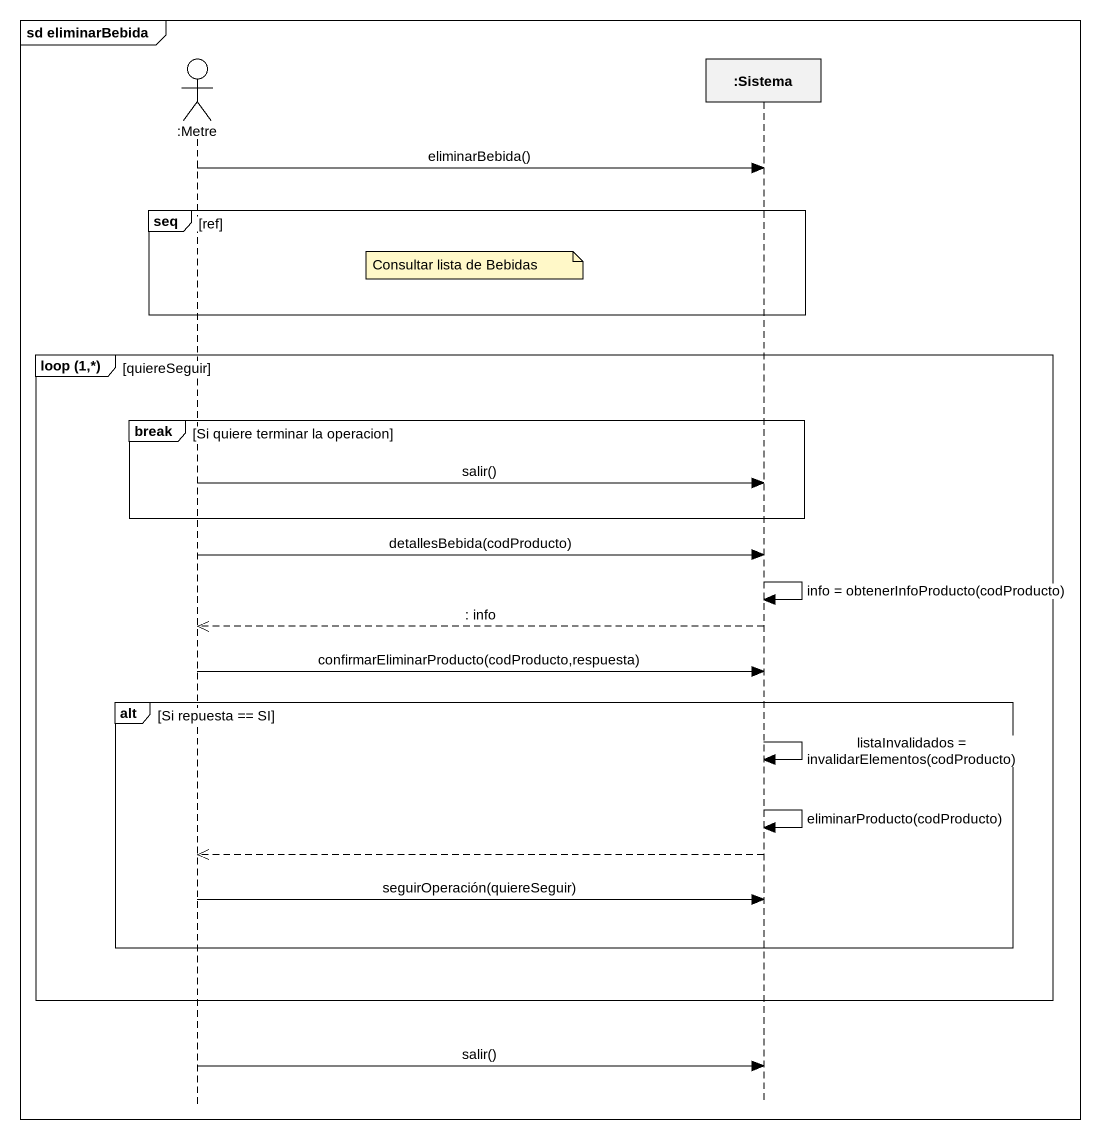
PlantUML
@startuml
mainframe sd eliminarBebida
hide footbox
actor ":Metre" as Metre
participant ":Sistema" as Sistema

Metre -> Sistema : eliminarBebida()
group seq [ref]
  note right of Metre : Consultar lista de Bebidas
end
group loop (1,*) [quiereSeguir]
  break Si quiere terminar la operacion
    Metre -> Sistema : salir()
  end
  Metre -> Sistema : detallesBebida(codProducto)
  Sistema -> Sistema : info = obtenerInfoProducto(codProducto)
  Sistema -->> Metre : : info
  Metre -> Sistema : confirmarEliminarProducto(codProducto,respuesta)
  alt Si repuesta == SI
    Sistema -> Sistema : listaInvalidados = invalidarElementos(codProducto)
    Sistema -> Sistema : eliminarProducto(codProducto)
    Sistema -->> Metre
    Metre -> Sistema : seguirOperación(quiereSeguir)
  end
end
Metre -> Sistema : salir()
@enduml
